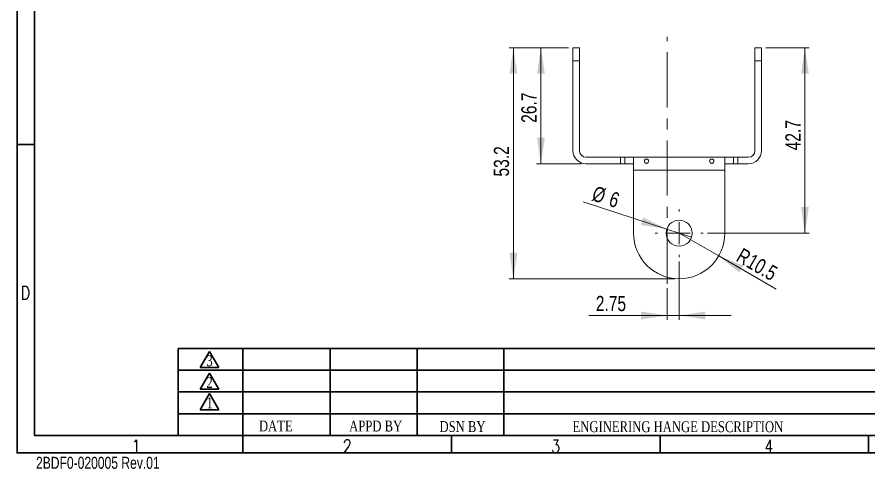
# Model space of a CAD drawing. Header units: millimetres. Extents: x 14 to 406, y 7 to 287.
# Drawn here: x 14 to 210.1, y 6.8 to 110.9 of the extents above; entities that cross this region are included whole.
import ezdxf

# ---------------------------------------------------------------- set-up
doc = ezdxf.new("R2010")
doc.units = ezdxf.units.MM
doc.header["$PDSIZE"] = -1
doc.linetypes.add('CENTER', pattern=[10.16, 6.35, -1.27, 1.27, -1.27])
doc.linetypes.add('CENTERX2', pattern=[20.32, 12.7, -2.54, 2.54, -2.54])
doc.layers.add('SLD-0', color=179, linetype='Continuous')
for name, color, linetype, lineweight in [('中心線2', 1, 'CENTER', 15), ('尺寸標柱線', 3, 'Continuous', 15), ('文字線性', 150, 'Continuous', 15)]:
    doc.layers.add(name, color=color, linetype=linetype, lineweight=lineweight)
doc.styles.add('SLDTEXTSTYLE0', font='sanss___.ttf', dxfattribs={"width": 0.733})
doc.styles.add('SLDTEXTSTYLE1', font='txt_____.ttf', dxfattribs={"width": 0.784516})
doc.styles.add('SLDTEXTSTYLE2', font='times.ttf', dxfattribs={"width": 0.770477})
doc.styles.add('SLDTEXTSTYLE3', font='GOTHIC.TTF', dxfattribs={"width": 0.753961})
doc.dimstyles.new('SLDDIMSTYLE1', dxfattribs={"dimtxt": 3.5, "dimasz": 6, "dimexe": 0, "dimexo": 0.0625, "dimgap": 0.875, "dimtad": 2, "dimdec": 1, "dimrnd": 1e-09, "dimzin": 12, "dimdsep": 46, "dimtxsty": 'SLDTEXTSTYLE0', "dimsah": 1, "dimcen": 0.09, "dimadec": 0, "dimazin": 0, "dimtfac": 1, "dimtdec": 1, "dimtofl": 0, "dimtmove": 0, "dimatfit": 3, "dimfxl": 0, "dimtolj": 1, "dimtzin": 12, "dimarcsym": 0})
doc.dimstyles.new('SLDDIMSTYLE2', dxfattribs={"dimtxt": 3.5, "dimasz": 6, "dimexe": 0, "dimexo": 0.0625, "dimgap": 0.875, "dimtad": 2, "dimrnd": 1e-09, "dimzin": 12, "dimdsep": 46, "dimtxsty": 'SLDTEXTSTYLE0', "dimsah": 1, "dimcen": 0.09, "dimadec": 0, "dimazin": 0, "dimtfac": 1, "dimtmove": 0, "dimatfit": 3, "dimfxl": 0, "dimtolj": 1, "dimtzin": 12, "dimarcsym": 0})
doc.dimstyles.new('SLDDIMSTYLE3', dxfattribs={"dimtxt": 3.5, "dimasz": 6, "dimexe": 0, "dimexo": 0.0625, "dimgap": 0.875, "dimtad": 2, "dimrnd": 1e-09, "dimzin": 12, "dimdsep": 46, "dimtxsty": 'SLDTEXTSTYLE0', "dimsah": 1, "dimcen": 0.09, "dimadec": 0, "dimazin": 0, "dimtfac": 1, "dimtofl": 0, "dimtmove": 0, "dimatfit": 3, "dimfxl": 0, "dimtolj": 1, "dimtzin": 12, "dimarcsym": 0})
doc.dimstyles.new('SLDDIMSTYLE4', dxfattribs={"dimtxt": 3.5, "dimasz": 6, "dimexe": 0, "dimexo": 0.0625, "dimgap": 0.875, "dimtad": 2, "dimdec": 1, "dimrnd": 1e-09, "dimzin": 12, "dimdsep": 46, "dimtxsty": 'SLDTEXTSTYLE0', "dimsah": 1, "dimcen": 0.09, "dimadec": 0, "dimazin": 0, "dimtfac": 1, "dimtdec": 1, "dimtofl": 0, "dimtmove": 0, "dimatfit": 3, "dimfxl": 0, "dimtolj": 1, "dimtzin": 12, "dimarcsym": 0})

# ---------------------------------------------------------------- blocks, each defined once
blk = doc.blocks.new('*D9')
at = {"layer": '尺寸標柱線', "color": 5}
for p, q in [((166.4, 54.58), (166.4, 41.13)), ((163.65, 48.4), (163.65, 41.13)), ((163.65, 42.13), (145.62, 42.13)), ((166.4, 42.13), (163.65, 42.13)), ((166.4, 42.13), (178.4, 42.13))]:
    blk.add_line(p, q, dxfattribs=at)
for points in [[(163.65, 42.13), (157.65, 43.03), (157.65, 41.23)], [(166.4, 42.13), (172.4, 41.23), (172.4, 43.03)]]:
    blk.add_solid(points, dxfattribs=at)
at = {"layer": '尺寸標柱線', "color": 5, "insert": (147.21, 46.64), "char_height": 3.5, "attachment_point": 1, "style": 'SLDTEXTSTYLE0'}
blk.add_mtext('2.75', dxfattribs=at)
blk = doc.blocks.new('*D10')
at = {"layer": '尺寸標柱線', "color": 5}
for p, q in [((140.95, 103.78), (133.58, 103.78)), ((134.58, 77.08), (134.58, 103.78)), ((143.95, 77.08), (133.58, 77.08))]:
    blk.add_line(p, q, dxfattribs=at)
for points in [[(134.58, 103.78), (133.68, 97.78), (135.48, 97.78)], [(134.58, 77.08), (135.48, 83.08), (133.68, 83.08)]]:
    blk.add_solid(points, dxfattribs=at)
at = {"layer": '尺寸標柱線', "color": 5, "insert": (130.07, 86.49), "char_height": 3.5, "attachment_point": 1, "rotation": 90, "style": 'SLDTEXTSTYLE0'}
blk.add_mtext('26.7', dxfattribs=at)
blk = doc.blocks.new('*D11')
at = {"layer": '尺寸標柱線', "color": 5}
for p, q in [((140.95, 103.78), (127.25, 103.78)), ((128.25, 50.58), (128.25, 103.78)), ((165.4, 50.58), (127.25, 50.58))]:
    blk.add_line(p, q, dxfattribs=at)
for points in [[(128.25, 103.78), (127.35, 97.78), (129.15, 97.78)], [(128.25, 50.58), (129.15, 56.58), (127.35, 56.58)]]:
    blk.add_solid(points, dxfattribs=at)
at = {"layer": '尺寸標柱線', "color": 5, "insert": (123.74, 74.12), "char_height": 3.5, "attachment_point": 1, "rotation": 90, "style": 'SLDTEXTSTYLE0'}
blk.add_mtext('53.2', dxfattribs=at)
blk = doc.blocks.new('*D12')
at = {"layer": '尺寸標柱線', "color": 5}
for q in [(144.27, 68.28), (169.26, 60.15)]:
    blk.add_line((163.55, 62.01), q, dxfattribs=at)
blk.add_solid([(163.55, 62.01), (158.12, 64.72), (157.57, 63.01)], dxfattribs=at)
at = {"layer": '尺寸標柱線', "color": 5, "char_height": 3.5, "attachment_point": 1, "rotation": 341.9889, "style": 'SLDTEXTSTYLE0'}
for s, insert in [('%%c', (147.17, 72.06)), ('6', (151.07, 70.79))]:
    blk.add_mtext(s, dxfattribs=dict(at, insert=insert))
blk = doc.blocks.new('*D13')
at = {"layer": '尺寸標柱線', "color": 5}
for q in [(166.4, 61.08), (188.71, 48.2)]:
    blk.add_line((175.5, 55.83), q, dxfattribs=at)
blk.add_solid([(175.5, 55.83), (180.24, 52.05), (181.14, 53.61)], dxfattribs=at)
at = {"layer": '尺寸標柱線', "color": 5, "char_height": 3.5, "attachment_point": 1, "rotation": 330, "style": 'SLDTEXTSTYLE0'}
for s, insert in [('R', (181.02, 57.84)), ('10.5', (183.34, 56.5))]:
    blk.add_mtext(s, dxfattribs=dict(at, insert=insert))
blk = doc.blocks.new('*D14')
at = {"layer": '尺寸標柱線', "color": 5}
for p, q in [((186.35, 103.78), (196.35, 103.78)), ((195.35, 103.78), (195.35, 61.08)), ((172.9, 61.08), (196.35, 61.08))]:
    blk.add_line(p, q, dxfattribs=at)
for points in [[(195.35, 103.78), (194.45, 97.78), (196.25, 97.78)], [(195.35, 61.08), (196.25, 67.08), (194.45, 67.08)]]:
    blk.add_solid(points, dxfattribs=at)
at = {"layer": '尺寸標柱線', "color": 5, "insert": (190.84, 80.16), "char_height": 3.5, "attachment_point": 1, "rotation": 90, "style": 'SLDTEXTSTYLE0'}
blk.add_mtext('42.7', dxfattribs=at)
blk = doc.blocks.new('SW_CENTERMARKSYMBOL_1')
at = {"layer": '中心線2', "color": 0}
for p, q in [((0, 5), (0, 5.5)), ((0, 0), (0, 2.5)), ((-5, 0), (-5.5, 0)), ((0, 0), (-2.5, 0)), ((0, 0), (0, -2.5)), ((0, 0), (2.5, 0)), ((5, 0), (5.5, 0)), ((0, -5), (0, -5.5))]:
    blk.add_line(p, q, dxfattribs=at)

msp = doc.modelspace()

# ---------------------------------------------------------------- linework, layer by layer
at = {"color": 7, "linetype": 'Continuous', "lineweight": 15}
for p, q in [((143.45273, 103.77972), (141.95273, 103.77972)), ((141.95273, 100.77972), (141.95273, 103.77972)), ((143.45273, 103.77972), (143.45273, 100.77972)), ((185.35281, 103.77972), (183.85281, 103.77972)), ((183.85281, 100.77972), (183.85281, 103.77972)), ((185.35281, 103.77972), (185.35281, 100.77972)), ((141.95273, 100.77972), (141.95273, 80.07972)), ((141.95273, 100.77972), (143.45273, 100.77972)), ((143.45273, 80.07972), (143.45273, 100.77972)), ((183.85281, 100.77972), (183.85281, 80.07972)), ((183.85281, 100.77972), (185.35281, 100.77972)), ((185.35281, 80.07972), (185.35281, 100.77972)), ((144.95273, 78.57972), (152.90281, 78.57972)), ((152.90281, 78.57972), (152.90281, 77.07972)), ((152.90281, 78.57972), (153.90281, 78.57972)), ((153.90281, 78.57972), (153.90281, 77.07972)), ((153.90281, 78.57972), (155.90281, 78.57972)), ((155.90281, 78.57972), (176.90281, 78.57972)), ((155.90281, 78.57972), (155.90281, 75.57972)), ((176.90281, 78.57972), (176.90281, 75.57972)), ((176.90281, 78.57972), (178.90281, 78.57972)), ((178.90281, 77.07972), (178.90281, 78.57972)), ((178.90281, 78.57972), (179.90281, 78.57972)), ((179.90281, 78.57972), (179.90281, 77.07972)), ((179.90281, 78.57972), (182.35281, 78.57972)), ((144.95273, 77.07972), (152.90281, 77.07972)), ((152.90281, 77.07972), (153.90281, 77.07972)), ((153.90281, 77.07972), (155.90281, 77.07972)), ((158.4086, 77.76597), (158.4086, 77.65313)), ((173.4086, 77.76597), (173.4086, 77.65313)), ((176.90281, 77.07972), (178.90281, 77.07972)), ((178.90281, 77.07972), (179.90281, 77.07972)), ((179.90281, 77.07972), (182.35281, 77.07972)), ((155.90281, 61.07968), (155.90281, 75.57972)), ((155.90281, 75.57972), (176.90281, 75.57972)), ((176.90281, 75.57972), (176.90281, 61.07968))]:
    msp.add_line(p, q, dxfattribs=at)
msp.add_circle((166.40281, 61.07968), 3, dxfattribs=at)
for centre, radius, start, end in [((144.95273, 80.07972), 3, 180, 270), ((144.95273, 80.07972), 1.5, 180, 270), ((182.35281, 80.07972), 3, 270, 0), ((182.35281, 80.07972), 1.5, 270, 0), ((166.40281, 61.07968), 10.5, 180, 0)]:
    msp.add_arc(centre, radius, start, end, dxfattribs=at)
for points in [[(159.40281, 77.70104), (159.40281, 77.58967), (159.36548, 77.46721), (159.24154, 77.30518), (159.18903, 77.25563), (159.05957, 77.18128), (158.98163, 77.15793), (158.8254, 77.15764), (158.74686, 77.18098), (158.61743, 77.25498), (158.56391, 77.30535), (158.44005, 77.46741), (158.40266, 77.58939), (158.40281, 77.70104)], [(158.40281, 77.70104), (158.40296, 77.81272), (158.44002, 77.91539), (158.56443, 78.03505), (158.61739, 78.06874), (158.74649, 78.11691), (158.82476, 78.13113), (158.98089, 78.13113), (159.05904, 78.11695), (159.18837, 78.06868), (159.24139, 78.03491), (159.36564, 77.91528), (159.40281, 77.81244), (159.40281, 77.70104)], [(174.40281, 77.70104), (174.40281, 77.58967), (174.36548, 77.46721), (174.24154, 77.30518), (174.18903, 77.25563), (174.05957, 77.18128), (173.98163, 77.15793), (173.8254, 77.15764), (173.74686, 77.18098), (173.61743, 77.25498), (173.56391, 77.30535), (173.44005, 77.46741), (173.40266, 77.58939), (173.40281, 77.70104)], [(173.40281, 77.70104), (173.40296, 77.81272), (173.44002, 77.91539), (173.56443, 78.03505), (173.61739, 78.06874), (173.74649, 78.11691), (173.82476, 78.13113), (173.98089, 78.13113), (174.05904, 78.11695), (174.18837, 78.06868), (174.24139, 78.03491), (174.36564, 77.91528), (174.40281, 77.81244), (174.40281, 77.70104)]]:
    msp.add_open_spline(points, degree=3, knots=[0, 0, 0, 0, 0.25, 0.25, 0.375, 0.375, 0.5, 0.5, 0.625, 0.625, 0.75, 0.75, 1, 1, 1, 1], dxfattribs=at)
at = {"layer": 'SLD-0', "color": 7, "linetype": 'Continuous', "lineweight": 30}
for p, q in [((14, 10.5), (14, 286.5)), ((18, 14.5), (18, 282.5)), ((14, 81.5), (18, 81.5)), ((51.06847, 34.51184), (223.22957, 34.51184)), ((51.06847, 34.51184), (51.06847, 14.5)), ((58.264, 33.85683), (56.11498, 30.13463)), ((60.41301, 30.13463), (58.264, 33.85683)), ((66, 34.51184), (66, 14.5)), ((86.06847, 34.51184), (86.06847, 14.5)), ((106.06847, 34.51184), (106.06847, 14.5)), ((126.06847, 34.51184), (126.06847, 14.5)), ((51.06847, 29.51184), (223.22957, 29.51184)), ((56.11498, 30.13463), (60.41301, 30.13463)), ((58.264, 28.85091), (56.11498, 25.1287)), ((60.41301, 25.1287), (58.264, 28.85091)), ((51.06847, 24.51184), (223.22957, 24.51184)), ((56.11498, 25.1287), (60.41301, 25.1287)), ((58.264, 24.13572), (56.11498, 20.41351)), ((60.41301, 20.41351), (58.264, 24.13572)), ((56.11498, 20.41351), (60.41301, 20.41351)), ((51.06847, 19.51184), (223.22957, 19.51184)), ((18, 14.5), (402, 14.5)), ((66, 10.5), (66, 14.5)), ((114, 10.5), (114, 14.5)), ((162, 10.5), (162, 14.5)), ((210, 10.5), (210, 14.5)), ((14, 10.5), (406, 10.5))]:
    msp.add_line(p, q, dxfattribs=at)
at = {"layer": 'SLD-0'}
msp.add_point((14, 10.5), dxfattribs=at)
at = {"layer": '中心線2', "color": 1, "linetype": 'CENTERX2', "lineweight": 0}
msp.add_line((163.65277, 49.40187), (163.65277, 106.27956), dxfattribs=at)

# ---------------------------------------------------------------- block references
at = {"layer": '中心線2', "color": 1}
msp.add_blockref('SW_CENTERMARKSYMBOL_1', (166.40281, 61.07968), dxfattribs=at)

# ---------------------------------------------------------------- texts
at = {"layer": '文字線性', "color": 7, "attachment_point": 1}
for s, insert, char_height, style in [('D', (14.87949, 48.84331), 3, 'SLDTEXTSTYLE1'), ('3', (57.58525, 32.97006), 2.5, 'SLDTEXTSTYLE2'), ('2', (57.58525, 27.96414), 2.5, 'SLDTEXTSTYLE2'), ('1', (57.58525, 23.24895), 2.5, 'SLDTEXTSTYLE2'), ('DATE', (69.67227, 17.92348), 2.5, 'SLDTEXTSTYLE2'), ('APPD BY', (90.44337, 17.91412), 2.5, 'SLDTEXTSTYLE2'), ('DSN BY', (111.24502, 17.79374), 2.5, 'SLDTEXTSTYLE2'), ('ENGINERING HANGE DESCRIPTION', (141.86042, 17.76271), 2.5, 'SLDTEXTSTYLE2'), ('1', (40.40861, 13.50848), 3, 'SLDTEXTSTYLE1'), ('2', (88.99665, 13.54409), 3, 'SLDTEXTSTYLE1'), ('3', (136.97336, 13.52029), 3, 'SLDTEXTSTYLE1'), ('4', (186.0284, 13.46597), 3, 'SLDTEXTSTYLE1'), ('2BDF0-020005 Rev.01', (18.36687, 9.57932), 2.76, 'SLDTEXTSTYLE3')]:
    msp.add_mtext(s, dxfattribs=dict(at, insert=insert, char_height=char_height, style=style))

# ---------------------------------------------------------------- dimensions: what is measured, and where the dimension line sits
at = {"layer": '尺寸標柱線', "color": 5}
for base, p1, p2, picture, middle in [((128.24967, 103.77972), (166.40281, 50.57968), (141.95273, 103.77972), '*D11', (128.24967, 77.72586)), ((134.58403, 103.77972), (144.95273, 77.07972), (141.95273, 103.77972), '*D10', (134.58403, 90.09595)), ((195.35281, 61.07968), (185.35281, 103.77972), (171.90281, 61.07968), '*D14', (195.35281, 83.76898))]:
    dim = msp.add_linear_dim(base=base, p1=p1, p2=p2, angle=90, dimstyle='SLDDIMSTYLE1', dxfattribs=at)
    dim.commit()
    dim.dimension.update_dxf_attribs({"geometry": picture, "text_midpoint": middle, "dimtype": 160})
dim = msp.add_diameter_dim_2p(p1=(169.2558, 60.15207), p2=(163.54982, 62.00729), dimstyle='SLDDIMSTYLE2', dxfattribs=at)
dim.commit()
dim.dimension.update_dxf_attribs({"geometry": '*D12', "text_midpoint": (148.59465, 66.86975), "dimtype": 163})
dim = msp.add_radius_dim(center=(166.40281, 61.07968), mpoint=(175.49608, 55.82968), dimstyle='SLDDIMSTYLE4', dxfattribs=at)
dim.commit()
dim.dimension.update_dxf_attribs({"geometry": '*D13', "text_midpoint": (183.15425, 51.40824), "dimtype": 164})
dim = msp.add_linear_dim(base=(163.65277, 42.12706), p1=(166.40281, 55.57968), p2=(163.65277, 49.40187), dimstyle='SLDDIMSTYLE3', dxfattribs=at)
dim.commit()
dim.dimension.update_dxf_attribs({"geometry": '*D9', "text_midpoint": (150.81279, 42.12706), "dimtype": 160})

doc.saveas('drawing.dxf')
